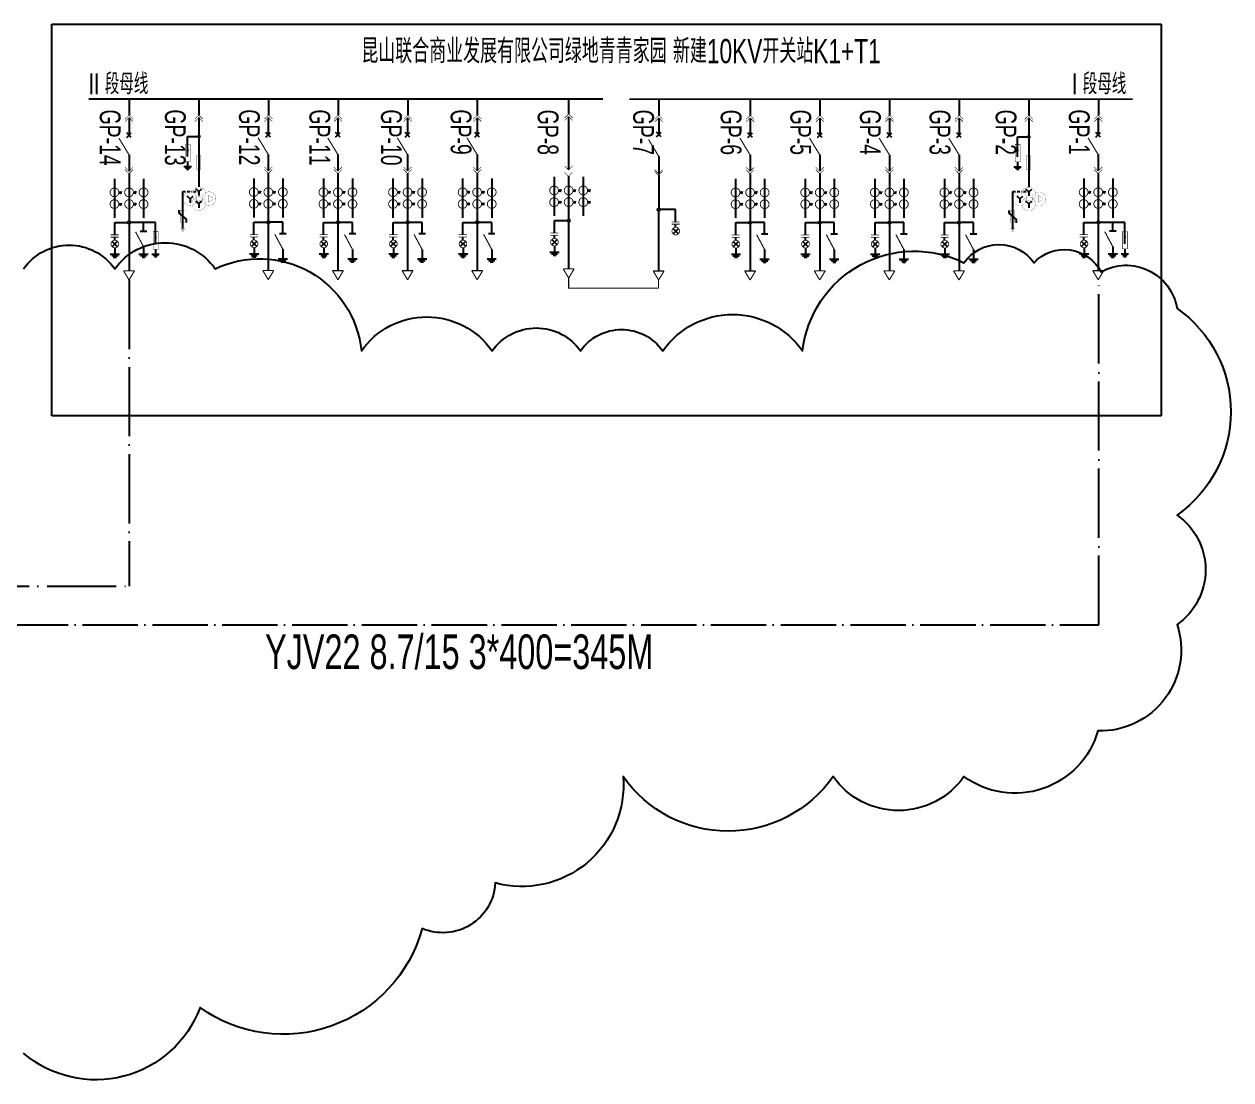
# Model space of a CAD drawing. Header units: inches. Extents: x 474 to 963, y -316 to -78.
# Drawn here: x 753.6 to 962.8, y -269.9 to -86.9 of the extents above; entities that cross this region are included whole.
import ezdxf

# ---------------------------------------------------------------- set-up
doc = ezdxf.new("R2010")
doc.units = ezdxf.units.IN
doc.header["$MEASUREMENT"] = 0
doc.linetypes.add('ACAD_ISO04W100', pattern=[30, 24, -3, 0, -3])
doc.linetypes.add('BORDER', pattern=[1.75, 0.5, -0.25, 0.5, -0.25, 0, -0.25])
doc.layers.add('PUB_TEXT', color=7, linetype='Continuous')
doc.layers.add('绿地青青家园10kV进线', color=7, linetype='Continuous')
doc.styles.add('c.shx', font='c.shx', dxfattribs={"width": 0.7, "bigfont": 'hztxt.shx'})

msp = doc.modelspace()

# ---------------------------------------------------------------- linework, layer by layer
for p, q in [((758.45, -86.87), (950.73, -86.87)), ((758.45, -154.76), (758.45, -86.87)), ((950.73, -86.87), (950.73, -154.76)), ((781.98, -109.83), (781.98, -106.36)), ((781.98, -106.36), (783.74, -106.36)), ((925.83, -109.86), (925.83, -106.4)), ((925.83, -106.4), (927.59, -106.4)), ((781.98, -110.69), (781.98, -111.55)), ((925.83, -110.72), (925.83, -111.59)), ((781.33, -111.55), (782.62, -111.55)), ((781.55, -111.77), (782.41, -111.77)), ((781.76, -111.99), (782.19, -111.99)), ((925.18, -111.59), (926.48, -111.59)), ((925.4, -111.8), (926.26, -111.8)), ((925.62, -112.02), (926.05, -112.02)), ((770.23, -116.26), (770.35, -115.8)), ((770.38, -116.26), (770.5, -115.8)), ((772.75, -116.26), (772.87, -115.8)), ((772.9, -116.26), (773.03, -115.8)), ((783.91, -115.89), (783.4, -115.44)), ((783.91, -115.89), (784.42, -115.44)), ((783.91, -115.89), (783.91, -116.59)), ((794.36, -116.22), (794.49, -115.76)), ((794.52, -116.22), (794.64, -115.76)), ((796.89, -116.22), (797.01, -115.76)), ((797.04, -116.22), (797.16, -115.76)), ((806.43, -116.24), (806.56, -115.78)), ((806.58, -116.24), (806.71, -115.78)), ((808.95, -116.24), (809.08, -115.78)), ((809.11, -116.24), (809.23, -115.78)), ((818.5, -116.24), (818.63, -115.78)), ((818.65, -116.24), (818.78, -115.78)), ((821.02, -116.24), (821.15, -115.78)), ((821.18, -116.24), (821.3, -115.78)), ((830.57, -116.24), (830.7, -115.78)), ((830.72, -116.24), (830.85, -115.78)), ((833.09, -116.24), (833.22, -115.78)), ((833.24, -116.24), (833.37, -115.78)), ((846.43, -115.93), (846.56, -115.47)), ((846.58, -115.93), (846.71, -115.47)), ((848.95, -115.93), (849.08, -115.47)), ((849.1, -115.93), (849.23, -115.47)), ((851.47, -115.93), (851.6, -115.47)), ((851.63, -115.93), (851.75, -115.47)), ((877.88, -116.28), (878, -115.82)), ((878.03, -116.28), (878.15, -115.82)), ((880.4, -116.28), (880.52, -115.82)), ((880.55, -116.28), (880.68, -115.82)), ((889.95, -116.27), (890.07, -115.81)), ((890.1, -116.27), (890.22, -115.81)), ((892.47, -116.27), (892.59, -115.81)), ((892.62, -116.27), (892.74, -115.81)), ((902.01, -116.27), (902.14, -115.81)), ((902.17, -116.27), (902.29, -115.81)), ((904.54, -116.27), (904.66, -115.81)), ((904.69, -116.27), (904.81, -115.81)), ((914.08, -116.27), (914.21, -115.81)), ((914.23, -116.27), (914.36, -115.81)), ((916.6, -116.27), (916.73, -115.81)), ((916.76, -116.27), (916.88, -115.81)), ((927.77, -115.92), (927.25, -115.48)), ((927.77, -115.92), (928.28, -115.48)), ((927.77, -115.92), (927.77, -116.62)), ((938.22, -116.24), (938.34, -115.78)), ((938.37, -116.24), (938.5, -115.78)), ((940.74, -116.24), (940.87, -115.78)), ((940.89, -116.24), (941.02, -115.78)), ((770.23, -118.29), (770.35, -117.83)), ((770.38, -118.29), (770.5, -117.83)), ((772.75, -118.29), (772.87, -117.83)), ((772.9, -118.29), (773.03, -117.83)), ((780.48, -119.12), (780.48, -119.62)), ((783.91, -117.99), (783.4, -117.54)), ((783.91, -117.99), (784.42, -117.54)), ((783.91, -117.99), (783.91, -118.69)), ((794.36, -118.25), (794.49, -117.79)), ((794.52, -118.25), (794.64, -117.79)), ((796.89, -118.25), (797.01, -117.79)), ((797.04, -118.25), (797.16, -117.79)), ((806.43, -118.27), (806.56, -117.81)), ((806.58, -118.27), (806.71, -117.81)), ((808.95, -118.27), (809.08, -117.81)), ((809.11, -118.27), (809.23, -117.81)), ((818.5, -118.27), (818.63, -117.81)), ((818.65, -118.27), (818.78, -117.81)), ((821.02, -118.27), (821.15, -117.81)), ((821.18, -118.27), (821.3, -117.81)), ((830.57, -118.27), (830.7, -117.81)), ((830.72, -118.27), (830.85, -117.81)), ((833.09, -118.27), (833.22, -117.81)), ((833.24, -118.27), (833.37, -117.81)), ((846.43, -117.96), (846.56, -117.5)), ((846.58, -117.96), (846.71, -117.5)), ((848.95, -117.96), (849.08, -117.5)), ((849.1, -117.96), (849.23, -117.5)), ((851.47, -117.96), (851.6, -117.5)), ((851.63, -117.96), (851.75, -117.5)), ((866.56, -119.01), (863.83, -119.01)), ((877.88, -118.32), (878, -117.86)), ((878.03, -118.32), (878.15, -117.86)), ((880.4, -118.32), (880.52, -117.86)), ((880.55, -118.32), (880.68, -117.86)), ((889.95, -118.31), (890.07, -117.85)), ((890.1, -118.31), (890.22, -117.85)), ((892.47, -118.31), (892.59, -117.85)), ((892.62, -118.31), (892.74, -117.85)), ((902.01, -118.31), (902.14, -117.85)), ((902.17, -118.31), (902.29, -117.85)), ((904.54, -118.31), (904.66, -117.85)), ((904.69, -118.31), (904.81, -117.85)), ((914.08, -118.31), (914.21, -117.85)), ((914.23, -118.31), (914.36, -117.85)), ((916.6, -118.31), (916.73, -117.85)), ((916.76, -118.31), (916.88, -117.85)), ((924.34, -119.15), (924.34, -119.65)), ((927.77, -118.02), (927.25, -117.57)), ((927.77, -118.02), (928.28, -117.57)), ((927.77, -118.02), (927.77, -118.72)), ((938.22, -118.27), (938.34, -117.81)), ((938.37, -118.27), (938.5, -117.81)), ((940.74, -118.27), (940.87, -117.81)), ((940.89, -118.27), (941.02, -117.81)), ((776.43, -121.26), (772.04, -121.26)), ((776.43, -125), (776.43, -121.26)), ((780.48, -119.62), (781.78, -120.76)), ((781.78, -121.26), (781.78, -120.76)), ((798.47, -121.22), (796.17, -121.22)), ((810.54, -121.24), (808.24, -121.24)), ((822.61, -121.24), (820.31, -121.24)), ((834.68, -121.24), (832.38, -121.24)), ((881.99, -121.28), (879.69, -121.28)), ((894.06, -121.27), (891.75, -121.27)), ((906.12, -121.27), (903.82, -121.27)), ((918.19, -121.27), (915.89, -121.27)), ((924.34, -119.65), (925.64, -120.79)), ((925.64, -121.29), (925.64, -120.79)), ((944.42, -121.24), (940.03, -121.24)), ((944.42, -124.98), (944.42, -121.24)), ((866.11, -122.29), (867.07, -123.2)), ((867.05, -122.27), (866.12, -123.22)), ((768.88, -124.53), (769.84, -125.45)), ((769.82, -124.52), (768.9, -125.47)), ((793.02, -124.49), (793.98, -125.41)), ((793.96, -124.47), (793.03, -125.42)), ((805.09, -124.51), (806.04, -125.43)), ((806.03, -124.5), (805.1, -125.44)), ((817.16, -124.51), (818.11, -125.43)), ((818.1, -124.5), (817.17, -125.44)), ((829.23, -124.51), (830.18, -125.43)), ((830.17, -124.5), (829.24, -125.44)), ((845.09, -124.2), (846.04, -125.12)), ((846.03, -124.19), (845.1, -125.13)), ((845.57, -125.32), (845.57, -126.39)), ((876.53, -124.56), (877.49, -125.47)), ((877.47, -124.54), (876.55, -125.49)), ((888.6, -124.55), (889.56, -125.46)), ((889.54, -124.53), (888.62, -125.48)), ((900.67, -124.55), (901.63, -125.46)), ((901.61, -124.53), (900.68, -125.48)), ((912.74, -124.55), (913.69, -125.46)), ((913.68, -124.53), (912.75, -125.48)), ((936.88, -124.51), (937.83, -125.43)), ((937.82, -124.5), (936.89, -125.44)), ((768.57, -126.73), (770.18, -126.73)), ((768.84, -126.99), (769.91, -126.99)), ((769.1, -127.26), (769.64, -127.26)), ((769.37, -125.65), (769.37, -126.73)), ((773.53, -126.73), (775.14, -126.73)), ((773.8, -126.99), (774.87, -126.99)), ((774.07, -127.26), (774.61, -127.26)), ((775.78, -126.73), (777.07, -126.73)), ((775.99, -126.94), (776.86, -126.94)), ((776.21, -127.16), (776.64, -127.16)), ((776.43, -125.86), (776.43, -126.73)), ((792.7, -126.68), (794.31, -126.68)), ((792.97, -126.95), (794.04, -126.95)), ((793.24, -127.22), (793.78, -127.22)), ((793.51, -125.61), (793.51, -126.68)), ((797.67, -127.54), (799.28, -127.54)), ((804.77, -126.7), (806.38, -126.7)), ((805.04, -126.97), (806.11, -126.97)), ((805.31, -127.24), (805.85, -127.24)), ((805.58, -125.63), (805.58, -126.7)), ((809.74, -127.56), (811.35, -127.56)), ((816.84, -126.7), (818.45, -126.7)), ((817.11, -126.97), (818.18, -126.97)), ((817.38, -127.24), (817.91, -127.24)), ((817.65, -125.63), (817.65, -126.7)), ((821.81, -127.56), (823.42, -127.56)), ((828.91, -126.7), (830.52, -126.7)), ((829.18, -126.97), (830.25, -126.97)), ((829.45, -127.24), (829.98, -127.24)), ((829.71, -125.63), (829.71, -126.7)), ((833.88, -127.56), (835.48, -127.56)), ((844.77, -126.39), (846.38, -126.39)), ((845.04, -126.66), (846.11, -126.66)), ((845.31, -126.93), (845.84, -126.93)), ((876.22, -126.75), (877.83, -126.75)), ((876.49, -127.02), (877.56, -127.02)), ((876.75, -127.29), (877.29, -127.29)), ((877.02, -125.68), (877.02, -126.75)), ((888.29, -126.74), (889.89, -126.74)), ((888.55, -127.01), (889.63, -127.01)), ((888.82, -127.27), (889.36, -127.27)), ((889.09, -125.67), (889.09, -126.74)), ((900.35, -126.74), (901.96, -126.74)), ((900.62, -127.01), (901.69, -127.01)), ((900.89, -127.27), (901.43, -127.27)), ((901.16, -125.67), (901.16, -126.74)), ((912.42, -126.74), (914.03, -126.74)), ((912.69, -127.01), (913.76, -127.01)), ((912.96, -127.27), (913.5, -127.27)), ((913.23, -125.67), (913.23, -126.74)), ((936.56, -126.7), (938.17, -126.7)), ((936.83, -126.97), (937.9, -126.97)), ((937.1, -127.24), (937.63, -127.24)), ((937.36, -125.63), (937.36, -126.7)), ((941.53, -126.7), (943.13, -126.7)), ((941.79, -126.97), (942.87, -126.97)), ((942.06, -127.24), (942.6, -127.24)), ((943.77, -126.7), (945.07, -126.7)), ((943.99, -126.92), (944.85, -126.92)), ((944.2, -127.13), (944.63, -127.13)), ((944.42, -125.84), (944.42, -126.7)), ((797.94, -127.81), (799.01, -127.81)), ((798.21, -128.08), (798.74, -128.08)), ((810.01, -127.83), (811.08, -127.83)), ((810.28, -128.1), (810.81, -128.1)), ((822.08, -127.83), (823.15, -127.83)), ((822.34, -128.1), (822.88, -128.1)), ((834.14, -127.83), (835.22, -127.83)), ((834.41, -128.1), (834.95, -128.1)), ((881.18, -127.61), (882.79, -127.61)), ((881.45, -127.88), (882.52, -127.88)), ((881.72, -128.15), (882.26, -128.15)), ((893.25, -127.6), (894.86, -127.6)), ((893.52, -127.87), (894.59, -127.87)), ((893.79, -128.13), (894.32, -128.13)), ((905.32, -127.6), (906.93, -127.6)), ((905.59, -127.87), (906.66, -127.87)), ((905.86, -128.13), (906.39, -128.13)), ((917.39, -127.6), (919, -127.6)), ((917.66, -127.87), (918.73, -127.87)), ((917.93, -128.13), (918.46, -128.13)), ((950.73, -154.76), (758.45, -154.76))]:
    msp.add_line(p, q)
at = {"color": 2, "linetype": 'BORDER'}
for p, q in [((781.13, -115.86), (783.91, -115.86)), ((924.99, -115.89), (927.77, -115.89))]:
    msp.add_line(p, q, dxfattribs=at)
at = {"color": 7}
for p, q in [((782.4, -117.13), (781.89, -116.68)), ((782.4, -117.13), (782.91, -116.68)), ((782.4, -117.13), (782.4, -117.83)), ((926.25, -117.16), (925.74, -116.71)), ((926.25, -117.16), (926.77, -116.71)), ((926.25, -117.16), (926.25, -117.86))]:
    msp.add_line(p, q, dxfattribs=at)
at = {"color": 5, "linetype": 'ACAD_ISO04W100', "ltscale": 0.5}
for p, q in [((771.82, -131.21), (771.82, -184.32)), ((939.9, -191), (939.9, -131.05))]:
    msp.add_line(p, q, dxfattribs=at)
for points, const_width in [([(764.81, -99.85), (853.95, -99.85)], 0.302), ([(858.56, -99.86), (945.77, -99.86)], 0.302), ([(847.32, -103.15), (848.02, -102.46), (848.73, -103.15)], 0.0946), ([(771.14, -103.36), (771.84, -102.67), (772.54, -103.36)], 0.0946), ([(771.14, -103.79), (771.84, -103.11), (772.54, -103.79)], 0.0946), ([(783.21, -103.34), (783.91, -102.65), (784.61, -103.34)], 0.0946), ([(783.21, -103.77), (783.91, -103.08), (784.61, -103.77)], 0.0946), ([(795.28, -103.31), (795.98, -102.63), (796.68, -103.31)], 0.0946), ([(795.28, -103.75), (795.98, -103.06), (796.68, -103.75)], 0.0946), ([(807.35, -103.34), (808.05, -102.65), (808.75, -103.34)], 0.0946), ([(807.35, -103.77), (808.05, -103.08), (808.75, -103.77)], 0.0946), ([(819.41, -103.34), (820.12, -102.65), (820.82, -103.34)], 0.0946), ([(819.41, -103.77), (820.12, -103.08), (820.82, -103.77)], 0.0946), ([(831.48, -103.34), (832.18, -102.65), (832.89, -103.34)], 0.0946), ([(831.48, -103.77), (832.18, -103.08), (832.89, -103.77)], 0.0946), ([(847.32, -103.58), (848.02, -102.9), (848.73, -103.58)], 0.0946), ([(862.93, -103.82), (863.63, -103.14), (864.33, -103.82)], 0.0946), ([(862.95, -103.37), (863.65, -102.68), (864.35, -103.37)], 0.0946), ([(878.79, -103.38), (879.49, -102.7), (880.19, -103.38)], 0.0946), ([(878.79, -103.82), (879.49, -103.13), (880.19, -103.82)], 0.0946), ([(890.86, -103.37), (891.56, -102.68), (892.26, -103.37)], 0.0946), ([(890.86, -103.8), (891.56, -103.12), (892.26, -103.8)], 0.0946), ([(902.93, -103.37), (903.63, -102.68), (904.33, -103.37)], 0.0946), ([(902.93, -103.8), (903.63, -103.12), (904.33, -103.8)], 0.0946), ([(914.99, -103.37), (915.7, -102.68), (916.4, -103.37)], 0.0946), ([(914.99, -103.8), (915.7, -103.12), (916.4, -103.8)], 0.0946), ([(927.06, -103.37), (927.77, -102.68), (928.47, -103.37)], 0.0946), ([(927.06, -103.8), (927.77, -103.12), (928.47, -103.8)], 0.0946), ([(939.13, -103.34), (939.83, -102.65), (940.54, -103.34)], 0.0946), ([(939.13, -103.77), (939.83, -103.08), (940.54, -103.77)], 0.0946), ([(770.06, -106.61), (771.82, -109.51)], 0.189), ([(794.19, -106.57), (795.96, -109.47)], 0.189), ([(806.26, -106.59), (808.03, -109.49)], 0.189), ([(818.33, -106.59), (820.1, -109.49)], 0.189), ([(830.4, -106.59), (832.16, -109.49)], 0.189), ([(877.71, -106.64), (879.47, -109.54)], 0.189), ([(889.77, -106.62), (891.54, -109.52)], 0.189), ([(901.84, -106.62), (903.61, -109.52)], 0.189), ([(913.91, -106.62), (915.68, -109.52)], 0.189), ([(938.05, -106.59), (939.81, -109.49)], 0.189), ([(861.87, -106.87), (863.63, -109.77)], 0.189), ([(771.12, -111.66), (771.82, -112.35), (772.52, -111.66)], 0.0946), ([(771.12, -112.09), (771.82, -112.78), (772.52, -112.09)], 0.0946), ([(795.26, -111.61), (795.96, -112.3), (796.66, -111.61)], 0.0946), ([(795.26, -112.05), (795.96, -112.73), (796.66, -112.05)], 0.0946), ([(807.32, -111.64), (808.03, -112.32), (808.73, -111.64)], 0.0946), ([(807.32, -112.07), (808.03, -112.76), (808.73, -112.07)], 0.0946), ([(819.39, -111.64), (820.1, -112.32), (820.8, -111.64)], 0.0946), ([(819.39, -112.07), (820.1, -112.76), (820.8, -112.07)], 0.0946), ([(831.46, -111.64), (832.16, -112.32), (832.87, -111.64)], 0.0946), ([(831.46, -112.07), (832.16, -112.76), (832.87, -112.07)], 0.0946), ([(847.3, -111.45), (848, -112.13), (848.71, -111.45)], 0.0946), ([(847.3, -112.56), (848, -113.25), (848.7, -112.56)], 0.0946), ([(862.9, -112.37), (863.61, -113.06), (864.31, -112.37)], 0.0946), ([(862.93, -112.1), (863.63, -112.79), (864.33, -112.1)], 0.0946), ([(878.77, -111.68), (879.47, -112.37), (880.17, -111.68)], 0.0946), ([(878.77, -112.12), (879.47, -112.8), (880.17, -112.12)], 0.0946), ([(890.84, -111.67), (891.54, -112.36), (892.24, -111.67)], 0.0946), ([(890.84, -112.1), (891.54, -112.79), (892.24, -112.1)], 0.0946), ([(902.91, -111.67), (903.61, -112.36), (904.31, -111.67)], 0.0946), ([(902.91, -112.1), (903.61, -112.79), (904.31, -112.1)], 0.0946), ([(914.97, -111.67), (915.68, -112.36), (916.38, -111.67)], 0.0946), ([(914.97, -112.1), (915.68, -112.79), (916.38, -112.1)], 0.0946), ([(939.11, -111.64), (939.81, -112.32), (940.52, -111.64)], 0.0946), ([(939.11, -112.07), (939.81, -112.76), (940.52, -112.07)], 0.0946), ([(770.06, -116.03), (770.58, -116.03)], 0.0605), ([(772.58, -116.03), (773.11, -116.03)], 0.0605), ([(786.4, -117.01), (785.54, -116.52), (785.54, -117.74), (786.4, -117.24)], 0.0292), ([(794.19, -115.99), (794.72, -115.99)], 0.0605), ([(796.72, -115.99), (797.24, -115.99)], 0.0605), ([(806.26, -116.01), (806.79, -116.01)], 0.0605), ([(808.78, -116.01), (809.31, -116.01)], 0.0605), ([(818.33, -116.01), (818.86, -116.01)], 0.0605), ([(820.85, -116.01), (821.38, -116.01)], 0.0605), ([(830.4, -116.01), (830.93, -116.01)], 0.0605), ([(832.92, -116.01), (833.45, -116.01)], 0.0605), ([(846.26, -115.7), (846.79, -115.7)], 0.0605), ([(848.78, -115.7), (849.31, -115.7)], 0.0605), ([(851.3, -115.7), (851.83, -115.7)], 0.0605), ([(877.71, -116.05), (878.23, -116.05)], 0.0605), ([(880.23, -116.05), (880.76, -116.05)], 0.0605), ([(889.77, -116.04), (890.3, -116.04)], 0.0605), ([(892.3, -116.04), (892.82, -116.04)], 0.0605), ([(901.84, -116.04), (902.37, -116.04)], 0.0605), ([(904.37, -116.04), (904.89, -116.04)], 0.0605), ([(913.91, -116.04), (914.44, -116.04)], 0.0605), ([(916.43, -116.04), (916.96, -116.04)], 0.0605), ([(930.25, -117.04), (929.4, -116.55), (929.4, -117.77), (930.25, -117.28)], 0.0292), ([(938.05, -116.01), (938.58, -116.01)], 0.0605), ([(940.57, -116.01), (941.1, -116.01)], 0.0605), ([(770.06, -118.06), (770.58, -118.06)], 0.0605), ([(772.58, -118.06), (773.11, -118.06)], 0.0605), ([(794.19, -118.02), (794.72, -118.02)], 0.0605), ([(796.72, -118.02), (797.24, -118.02)], 0.0605), ([(806.26, -118.04), (806.79, -118.04)], 0.0605), ([(808.78, -118.04), (809.31, -118.04)], 0.0605), ([(818.33, -118.04), (818.86, -118.04)], 0.0605), ([(820.85, -118.04), (821.38, -118.04)], 0.0605), ([(830.4, -118.04), (830.93, -118.04)], 0.0605), ([(832.92, -118.04), (833.45, -118.04)], 0.0605), ([(846.26, -117.73), (846.79, -117.73)], 0.0605), ([(848.78, -117.73), (849.31, -117.73)], 0.0605), ([(851.3, -117.73), (851.83, -117.73)], 0.0605), ([(877.71, -118.09), (878.23, -118.09)], 0.0605), ([(880.23, -118.09), (880.76, -118.09)], 0.0605), ([(889.77, -118.08), (890.3, -118.08)], 0.0605), ([(892.3, -118.08), (892.82, -118.08)], 0.0605), ([(901.84, -118.08), (902.37, -118.08)], 0.0605), ([(904.37, -118.08), (904.89, -118.08)], 0.0605), ([(913.91, -118.08), (914.44, -118.08)], 0.0605), ([(916.43, -118.08), (916.96, -118.08)], 0.0605), ([(938.05, -118.04), (938.58, -118.04)], 0.0605), ([(940.57, -118.04), (941.1, -118.04)], 0.0605), ([(867.27, -121.15), (865.86, -121.15)], 0.132), ([(770.04, -123.4), (768.63, -123.4)], 0.132), ([(774.34, -125.45), (772.95, -122.87)], 0.189), ([(794.18, -123.35), (792.77, -123.35)], 0.132), ([(798.47, -125.88), (797.09, -123.3)], 0.189), ([(806.25, -123.38), (804.84, -123.38)], 0.132), ([(810.54, -125.91), (809.16, -123.32)], 0.189), ([(818.32, -123.38), (816.9, -123.38)], 0.132), ([(822.61, -125.91), (821.22, -123.32)], 0.189), ([(830.39, -123.38), (828.97, -123.38)], 0.132), ([(834.68, -125.91), (833.29, -123.32)], 0.189), ([(846.25, -123.06), (844.83, -123.06)], 0.132), ([(846.25, -123.46), (844.83, -123.46)], 0.132), ([(867.27, -121.55), (865.86, -121.55)], 0.132), ([(877.69, -123.42), (876.28, -123.42)], 0.132), ([(881.99, -125.95), (880.6, -123.37)], 0.189), ([(889.76, -123.41), (888.35, -123.41)], 0.132), ([(894.06, -125.94), (892.67, -123.35)], 0.189), ([(901.83, -123.41), (900.42, -123.41)], 0.132), ([(906.12, -125.94), (904.74, -123.35)], 0.189), ([(913.9, -123.41), (912.49, -123.41)], 0.132), ([(918.19, -125.94), (916.81, -123.35)], 0.189), ([(938.04, -123.38), (936.62, -123.38)], 0.132), ([(942.33, -125.43), (940.94, -122.84)], 0.189), ([(770.04, -123.8), (768.63, -123.8)], 0.132), ([(794.18, -123.75), (792.77, -123.75)], 0.132), ([(806.25, -123.77), (804.84, -123.77)], 0.132), ([(818.32, -123.77), (816.9, -123.77)], 0.132), ([(830.39, -123.77), (828.97, -123.77)], 0.132), ([(877.69, -123.82), (876.28, -123.82)], 0.132), ([(889.76, -123.81), (888.35, -123.81)], 0.132), ([(901.83, -123.81), (900.42, -123.81)], 0.132), ([(913.9, -123.81), (912.49, -123.81)], 0.132), ([(938.04, -123.77), (936.62, -123.77)], 0.132), ([(795.96, -131.17), (795.01, -129.59)], 0.189), ([(795.01, -129.59), (796.9, -129.59)], 0.189), ([(796.9, -129.59), (795.96, -131.17)], 0.189), ([(808.03, -131.19), (807.08, -129.61)], 0.189), ([(807.08, -129.61), (808.97, -129.61)], 0.189), ([(808.97, -129.61), (808.03, -131.19)], 0.189), ([(820.1, -131.19), (819.15, -129.61)], 0.189), ([(819.15, -129.61), (821.04, -129.61)], 0.189), ([(821.04, -129.61), (820.1, -131.19)], 0.189), ([(832.16, -131.19), (831.22, -129.61)], 0.189), ([(831.22, -129.61), (833.11, -129.61)], 0.189), ([(833.11, -129.61), (832.16, -131.19)], 0.189), ([(848.02, -130.88), (847.08, -129.3)], 0.189), ([(847.08, -129.3), (848.97, -129.3)], 0.189), ([(848.97, -129.3), (848.02, -130.88)], 0.189), ([(863.61, -131.23), (862.67, -129.66)], 0.189), ([(862.67, -129.66), (864.56, -129.66)], 0.189), ([(864.56, -129.66), (863.61, -131.23)], 0.189), ([(879.47, -131.23), (878.53, -129.66)], 0.189), ([(878.53, -129.66), (880.42, -129.66)], 0.189), ([(880.42, -129.66), (879.47, -131.23)], 0.189), ([(891.54, -131.22), (890.59, -129.65)], 0.189), ([(890.59, -129.65), (892.49, -129.65)], 0.189), ([(892.49, -129.65), (891.54, -131.22)], 0.189), ([(903.61, -131.22), (902.66, -129.65)], 0.189), ([(902.66, -129.65), (904.55, -129.65)], 0.189), ([(904.55, -129.65), (903.61, -131.22)], 0.189), ([(915.68, -131.22), (914.73, -129.65)], 0.189), ([(914.73, -129.65), (916.62, -129.65)], 0.189), ([(916.62, -129.65), (915.68, -131.22)], 0.189), ([(863.61, -132.62), (848.02, -132.62), (848.02, -130.88)], 0.189), ([(863.61, -131.23), (863.61, -132.62)], 0.189)]:
    msp.add_lwpolyline(points, dxfattribs=dict(const_width=const_width))
for points in [[(771.84, -99.85), (771.84, -102.67)], [(783.91, -99.83), (783.91, -102.65)], [(795.98, -99.81), (795.98, -102.63)], [(808.05, -99.83), (808.05, -102.65)], [(820.12, -99.83), (820.12, -102.65)], [(832.18, -99.83), (832.18, -102.65)], [(848.02, -99.85), (848.02, -102.46)], [(863.65, -99.86), (863.65, -102.68)], [(879.49, -99.88), (879.49, -102.7)], [(891.56, -99.86), (891.56, -102.68)], [(903.63, -99.86), (903.63, -102.68)], [(915.7, -99.86), (915.7, -102.68)], [(927.77, -99.86), (927.77, -102.68)], [(939.83, -99.83), (939.83, -102.65)], [(771.82, -103.13), (771.82, -106.11)], [(783.91, -103.08), (783.91, -106.14)], [(795.96, -103.08), (795.96, -106.06)], [(808.03, -103.1), (808.03, -106.09)], [(820.1, -103.1), (820.1, -106.09)], [(832.16, -103.1), (832.16, -106.09)], [(848, -102.92), (848, -112.13)], [(863.63, -103.14), (863.63, -106.02)], [(863.63, -103.14), (863.63, -106.13)], [(879.47, -103.15), (879.47, -106.13)], [(891.54, -103.14), (891.54, -106.12)], [(903.61, -103.14), (903.61, -106.12)], [(915.68, -103.14), (915.68, -106.12)], [(927.77, -103.12), (927.77, -106.17)], [(939.81, -103.1), (939.81, -106.09)], [(771.42, -106.51), (772.22, -105.71)], [(772.22, -106.51), (771.42, -105.71)], [(783.91, -106.54), (783.91, -115.08)], [(795.56, -106.46), (796.36, -105.66)], [(796.36, -106.46), (795.56, -105.66)], [(807.63, -106.49), (808.43, -105.68)], [(808.43, -106.49), (807.63, -105.68)], [(819.69, -106.49), (820.5, -105.68)], [(820.5, -106.49), (819.69, -105.68)], [(831.76, -106.49), (832.57, -105.68)], [(832.57, -106.49), (831.76, -105.68)], [(863.23, -106.42), (864.03, -105.61)], [(864.03, -106.42), (863.23, -105.61)], [(879.07, -106.53), (879.87, -105.73)], [(879.87, -106.53), (879.07, -105.73)], [(891.14, -106.52), (891.94, -105.72)], [(891.94, -106.52), (891.14, -105.72)], [(903.21, -106.52), (904.01, -105.72)], [(904.01, -106.52), (903.21, -105.72)], [(915.28, -106.52), (916.08, -105.72)], [(916.08, -106.52), (915.28, -105.72)], [(927.77, -106.57), (927.77, -115.11)], [(939.41, -106.49), (940.22, -105.68)], [(940.22, -106.49), (939.41, -105.68)], [(771.82, -109.51), (771.82, -112.35)], [(783.91, -108.83), (783.91, -109.77)], [(795.96, -109.47), (795.96, -112.3)], [(808.03, -109.49), (808.03, -112.32)], [(820.1, -109.49), (820.1, -112.32)], [(832.16, -109.49), (832.16, -112.32)], [(863.63, -109.77), (863.63, -112.85)], [(863.63, -109.77), (863.63, -112.79)], [(879.47, -109.54), (879.47, -112.37)], [(891.54, -109.52), (891.54, -112.36)], [(903.61, -109.52), (903.61, -112.36)], [(915.68, -109.52), (915.68, -112.36)], [(927.77, -108.86), (927.77, -109.81)], [(939.81, -109.49), (939.81, -112.32)], [(771.82, -112.78), (771.82, -121.04)], [(795.96, -112.73), (795.96, -121)], [(808.03, -112.76), (808.03, -121.02)], [(820.1, -112.76), (820.1, -121.02)], [(832.16, -112.76), (832.16, -121.02)], [(879.47, -112.8), (879.47, -121.07)], [(891.54, -112.79), (891.54, -121.06)], [(903.61, -112.79), (903.61, -121.06)], [(915.68, -112.79), (915.68, -121.06)], [(939.81, -112.76), (939.81, -121.02)], [(769.3, -113.66), (769.3, -118.08)], [(771.82, -113.56), (771.82, -114.3)], [(774.34, -113.66), (774.34, -118.08)], [(793.44, -113.62), (793.44, -118.03)], [(795.96, -113.51), (795.96, -114.26)], [(798.48, -113.62), (798.48, -118.03)], [(805.51, -113.64), (805.51, -118.05)], [(808.03, -113.54), (808.03, -114.28)], [(810.55, -113.64), (810.55, -118.05)], [(817.57, -113.64), (817.57, -118.05)], [(820.1, -113.54), (820.1, -114.28)], [(822.62, -113.64), (822.62, -118.05)], [(829.64, -113.64), (829.64, -118.05)], [(832.16, -113.54), (832.16, -114.28)], [(834.69, -113.64), (834.69, -118.05)], [(845.5, -113.33), (845.5, -117.74)], [(848.02, -113.22), (848.02, -120.71)], [(850.55, -113.33), (850.55, -117.74)], [(863.63, -113.06), (863.63, -118.79)], [(876.95, -113.69), (876.95, -118.1)], [(879.47, -113.58), (879.47, -114.32)], [(881.99, -113.69), (881.99, -118.1)], [(889.02, -113.67), (889.02, -118.09)], [(891.54, -113.57), (891.54, -114.31)], [(894.06, -113.67), (894.06, -118.09)], [(901.09, -113.67), (901.09, -118.09)], [(903.61, -113.57), (903.61, -114.31)], [(906.13, -113.67), (906.13, -118.09)], [(913.15, -113.67), (913.15, -118.09)], [(915.68, -113.57), (915.68, -114.31)], [(918.2, -113.67), (918.2, -118.09)], [(937.29, -113.64), (937.29, -118.05)], [(939.81, -113.54), (939.81, -114.28)], [(942.34, -113.64), (942.34, -118.05)], [(769.3, -116.03), (769.3, -120.44)], [(774.34, -116.03), (774.34, -120.44)], [(793.44, -115.99), (793.44, -120.4)], [(798.48, -115.99), (798.48, -120.4)], [(805.51, -116.01), (805.51, -120.42)], [(810.55, -116.01), (810.55, -120.42)], [(817.57, -116.01), (817.57, -120.42)], [(822.62, -116.01), (822.62, -120.42)], [(829.64, -116.01), (829.64, -120.42)], [(834.69, -116.01), (834.69, -120.42)], [(845.5, -115.7), (845.5, -120.11)], [(850.55, -115.7), (850.55, -120.11)], [(876.95, -116.05), (876.95, -120.47)], [(881.99, -116.05), (881.99, -120.47)], [(889.02, -116.04), (889.02, -120.46)], [(894.06, -116.04), (894.06, -120.46)], [(901.09, -116.04), (901.09, -120.46)], [(906.13, -116.04), (906.13, -120.46)], [(913.15, -116.04), (913.15, -120.46)], [(918.2, -116.04), (918.2, -120.46)], [(937.29, -116.01), (937.29, -120.42)], [(942.34, -116.01), (942.34, -120.42)], [(863.62, -119.22), (863.62, -129.66)], [(866.56, -121.15), (866.56, -119.01)], [(769.34, -121.26), (771.61, -121.26)], [(769.34, -123.4), (769.34, -121.26)], [(774.34, -122.74), (774.34, -121.26)], [(793.47, -121.21), (795.74, -121.21)], [(793.47, -123.35), (793.47, -121.21)], [(798.47, -123.17), (798.47, -121.22)], [(805.54, -121.24), (807.81, -121.24)], [(805.54, -123.38), (805.54, -121.24)], [(810.54, -123.19), (810.54, -121.24)], [(817.61, -121.24), (819.88, -121.24)], [(817.61, -123.38), (817.61, -121.24)], [(822.61, -123.19), (822.61, -121.24)], [(829.68, -121.24), (831.95, -121.24)], [(829.68, -123.38), (829.68, -121.24)], [(834.68, -123.19), (834.68, -121.24)], [(845.54, -120.92), (847.81, -120.92)], [(845.54, -123.06), (845.54, -120.92)], [(848.02, -121.14), (848.02, -129.3)], [(876.99, -121.28), (879.26, -121.28)], [(876.99, -123.42), (876.99, -121.28)], [(881.99, -123.24), (881.99, -121.28)], [(889.05, -121.27), (891.32, -121.27)], [(889.05, -123.41), (889.05, -121.27)], [(894.06, -123.23), (894.06, -121.27)], [(901.12, -121.27), (903.39, -121.27)], [(901.12, -123.41), (901.12, -121.27)], [(906.12, -123.23), (906.12, -121.27)], [(913.19, -121.27), (915.46, -121.27)], [(913.19, -123.41), (913.19, -121.27)], [(918.19, -123.23), (918.19, -121.27)], [(937.33, -121.24), (939.6, -121.24)], [(937.33, -123.38), (937.33, -121.24)], [(942.33, -122.72), (942.33, -121.24)], [(771.82, -121.47), (771.82, -129.64)], [(773.77, -122.74), (774.91, -122.74)], [(795.96, -121.43), (795.96, -129.59)], [(797.91, -123.17), (799.04, -123.17)], [(808.03, -121.45), (808.03, -129.61)], [(809.98, -123.19), (811.11, -123.19)], [(820.1, -121.45), (820.1, -129.61)], [(822.04, -123.19), (823.18, -123.19)], [(832.16, -121.45), (832.16, -129.61)], [(834.11, -123.19), (835.25, -123.19)], [(866.56, -122.05), (866.56, -121.52)], [(879.47, -121.5), (879.47, -129.66)], [(881.42, -123.24), (882.55, -123.24)], [(891.54, -121.49), (891.54, -129.65)], [(893.49, -123.23), (894.62, -123.23)], [(903.61, -121.49), (903.61, -129.65)], [(905.56, -123.23), (906.69, -123.23)], [(915.68, -121.49), (915.68, -129.65)], [(917.63, -123.23), (918.76, -123.23)], [(939.81, -121.45), (939.81, -129.61)], [(941.76, -122.72), (942.9, -122.72)], [(769.34, -124.3), (769.34, -123.77)], [(774.34, -125.45), (774.34, -126.73)], [(793.47, -124.25), (793.47, -123.72)], [(805.54, -124.27), (805.54, -123.74)], [(817.61, -124.27), (817.61, -123.74)], [(829.68, -124.27), (829.68, -123.74)], [(845.54, -123.96), (845.54, -123.43)], [(876.99, -124.32), (876.99, -123.79)], [(889.05, -124.31), (889.05, -123.78)], [(901.12, -124.31), (901.12, -123.78)], [(913.19, -124.31), (913.19, -123.78)], [(937.33, -124.27), (937.33, -123.74)], [(942.33, -125.43), (942.33, -126.7)], [(798.47, -125.88), (798.47, -127.54)], [(810.54, -125.91), (810.54, -127.56)], [(822.61, -125.91), (822.61, -127.56)], [(834.68, -125.91), (834.68, -127.56)], [(881.99, -125.95), (881.99, -127.61)], [(894.06, -125.94), (894.06, -127.6)], [(906.12, -125.94), (906.12, -127.6)], [(918.19, -125.94), (918.19, -127.6)]]:
    msp.add_lwpolyline(points)
for points, const_width in [([(782.41, -107.67), (781.55, -107.67), (781.55, -110.69), (782.41, -110.69)], 0.0731), ([(926.26, -107.7), (925.4, -107.7), (925.4, -110.72), (926.26, -110.72)], 0.0731), ([(783.55, -109.65), (784.28, -109.65), (784.28, -112.03), (783.55, -112.03)], 0.0526), ([(927.4, -109.68), (928.13, -109.68), (928.13, -112.06), (927.4, -112.06)], 0.0526), ([(781.47, -121.26), (780.8, -121.26), (780.8, -119.12), (781.47, -119.12)], 0.0443), ([(925.32, -121.29), (924.66, -121.29), (924.66, -119.16), (925.32, -119.16)], 0.0443), ([(776.86, -122.84), (775.99, -122.84), (775.99, -125.86), (776.86, -125.86)], 0.0731), ([(944.85, -122.82), (943.99, -122.82), (943.99, -125.84), (944.85, -125.84)], 0.0731)]:
    msp.add_lwpolyline(points, close=True, dxfattribs=dict(const_width=const_width))
for points in [[(781.98, -108.53, 0.432, 0, 0), (781.98, -109.83, 0, 0, 0)], [(925.83, -108.57, 0.432, 0, 0), (925.83, -109.86, 0, 0, 0)], [(776.43, -123.71, 0.432, 0, 0), (776.43, -125, 0, 0, 0)], [(944.42, -123.68, 0.432, 0, 0), (944.42, -124.98, 0, 0, 0)]]:
    msp.add_lwpolyline(points, format="xyseb")
for points, const_width in [([(845.5, -114.94, -1), (845.5, -116.45, -1), (845.5, -114.94)], 0.151), ([(848.02, -114.94, -1), (848.02, -116.45, -1), (848.02, -114.94)], 0.151), ([(850.55, -114.94, -1), (850.55, -116.45, -1), (850.55, -114.94)], 0.151), ([(769.3, -115.27, -1), (769.3, -116.79, -1), (769.3, -115.27)], 0.151), ([(771.82, -115.27, -1), (771.82, -116.79, -1), (771.82, -115.27)], 0.151), ([(774.34, -115.27, -1), (774.34, -116.79, -1), (774.34, -115.27)], 0.151), ([(783.91, -115.08, -1), (783.91, -117.46, -1), (783.91, -115.08)], 0.0292), ([(783.91, -116.8, -1), (783.91, -119.17, -1), (783.91, -116.8)], 0.0292), ([(785.69, -115.94, -1), (785.69, -118.31, -1), (785.69, -115.94)], 0.0292), ([(793.44, -115.23, -1), (793.44, -116.74, -1), (793.44, -115.23)], 0.151), ([(795.96, -115.23, -1), (795.96, -116.74, -1), (795.96, -115.23)], 0.151), ([(798.48, -115.23, -1), (798.48, -116.74, -1), (798.48, -115.23)], 0.151), ([(805.51, -115.25, -1), (805.51, -116.76, -1), (805.51, -115.25)], 0.151), ([(808.03, -115.25, -1), (808.03, -116.76, -1), (808.03, -115.25)], 0.151), ([(810.55, -115.25, -1), (810.55, -116.76, -1), (810.55, -115.25)], 0.151), ([(817.57, -115.25, -1), (817.57, -116.76, -1), (817.57, -115.25)], 0.151), ([(820.1, -115.25, -1), (820.1, -116.76, -1), (820.1, -115.25)], 0.151), ([(822.62, -115.25, -1), (822.62, -116.76, -1), (822.62, -115.25)], 0.151), ([(829.64, -115.25, -1), (829.64, -116.76, -1), (829.64, -115.25)], 0.151), ([(832.16, -115.25, -1), (832.16, -116.76, -1), (832.16, -115.25)], 0.151), ([(834.69, -115.25, -1), (834.69, -116.76, -1), (834.69, -115.25)], 0.151), ([(845.5, -116.97, -1), (845.5, -118.49, -1), (845.5, -116.97)], 0.151), ([(848.02, -116.97, -1), (848.02, -118.49, -1), (848.02, -116.97)], 0.151), ([(850.55, -116.97, -1), (850.55, -118.49, -1), (850.55, -116.97)], 0.151), ([(876.95, -115.3, -1), (876.95, -116.81, -1), (876.95, -115.3)], 0.151), ([(879.47, -115.3, -1), (879.47, -116.81, -1), (879.47, -115.3)], 0.151), ([(881.99, -115.3, -1), (881.99, -116.81, -1), (881.99, -115.3)], 0.151), ([(889.02, -115.29, -1), (889.02, -116.8, -1), (889.02, -115.29)], 0.151), ([(891.54, -115.29, -1), (891.54, -116.8, -1), (891.54, -115.29)], 0.151), ([(894.06, -115.29, -1), (894.06, -116.8, -1), (894.06, -115.29)], 0.151), ([(901.09, -115.29, -1), (901.09, -116.8, -1), (901.09, -115.29)], 0.151), ([(903.61, -115.29, -1), (903.61, -116.8, -1), (903.61, -115.29)], 0.151), ([(906.13, -115.29, -1), (906.13, -116.8, -1), (906.13, -115.29)], 0.151), ([(913.15, -115.29, -1), (913.15, -116.8, -1), (913.15, -115.29)], 0.151), ([(915.68, -115.29, -1), (915.68, -116.8, -1), (915.68, -115.29)], 0.151), ([(918.2, -115.29, -1), (918.2, -116.8, -1), (918.2, -115.29)], 0.151), ([(927.77, -115.11, -1), (927.77, -117.49, -1), (927.77, -115.11)], 0.0292), ([(927.77, -116.83, -1), (927.77, -119.21, -1), (927.77, -116.83)], 0.0292), ([(929.54, -115.97, -1), (929.54, -118.35, -1), (929.54, -115.97)], 0.0292), ([(937.29, -115.25, -1), (937.29, -116.76, -1), (937.29, -115.25)], 0.151), ([(939.81, -115.25, -1), (939.81, -116.76, -1), (939.81, -115.25)], 0.151), ([(942.34, -115.25, -1), (942.34, -116.76, -1), (942.34, -115.25)], 0.151), ([(769.3, -117.31, -1), (769.3, -118.82, -1), (769.3, -117.31)], 0.151), ([(771.82, -117.31, -1), (771.82, -118.82, -1), (771.82, -117.31)], 0.151), ([(774.34, -117.31, -1), (774.34, -118.82, -1), (774.34, -117.31)], 0.151), ([(793.44, -117.26, -1), (793.44, -118.78, -1), (793.44, -117.26)], 0.151), ([(795.96, -117.26, -1), (795.96, -118.78, -1), (795.96, -117.26)], 0.151), ([(798.48, -117.26, -1), (798.48, -118.78, -1), (798.48, -117.26)], 0.151), ([(805.51, -117.29, -1), (805.51, -118.8, -1), (805.51, -117.29)], 0.151), ([(808.03, -117.29, -1), (808.03, -118.8, -1), (808.03, -117.29)], 0.151), ([(810.55, -117.29, -1), (810.55, -118.8, -1), (810.55, -117.29)], 0.151), ([(817.57, -117.29, -1), (817.57, -118.8, -1), (817.57, -117.29)], 0.151), ([(820.1, -117.29, -1), (820.1, -118.8, -1), (820.1, -117.29)], 0.151), ([(822.62, -117.29, -1), (822.62, -118.8, -1), (822.62, -117.29)], 0.151), ([(829.64, -117.29, -1), (829.64, -118.8, -1), (829.64, -117.29)], 0.151), ([(832.16, -117.29, -1), (832.16, -118.8, -1), (832.16, -117.29)], 0.151), ([(834.69, -117.29, -1), (834.69, -118.8, -1), (834.69, -117.29)], 0.151), ([(876.95, -117.33, -1), (876.95, -118.84, -1), (876.95, -117.33)], 0.151), ([(879.47, -117.33, -1), (879.47, -118.84, -1), (879.47, -117.33)], 0.151), ([(881.99, -117.33, -1), (881.99, -118.84, -1), (881.99, -117.33)], 0.151), ([(889.02, -117.32, -1), (889.02, -118.83, -1), (889.02, -117.32)], 0.151), ([(891.54, -117.32, -1), (891.54, -118.83, -1), (891.54, -117.32)], 0.151), ([(894.06, -117.32, -1), (894.06, -118.83, -1), (894.06, -117.32)], 0.151), ([(901.09, -117.32, -1), (901.09, -118.83, -1), (901.09, -117.32)], 0.151), ([(903.61, -117.32, -1), (903.61, -118.83, -1), (903.61, -117.32)], 0.151), ([(906.13, -117.32, -1), (906.13, -118.83, -1), (906.13, -117.32)], 0.151), ([(913.15, -117.32, -1), (913.15, -118.83, -1), (913.15, -117.32)], 0.151), ([(915.68, -117.32, -1), (915.68, -118.83, -1), (915.68, -117.32)], 0.151), ([(918.2, -117.32, -1), (918.2, -118.83, -1), (918.2, -117.32)], 0.151), ([(937.29, -117.29, -1), (937.29, -118.8, -1), (937.29, -117.29)], 0.151), ([(939.81, -117.29, -1), (939.81, -118.8, -1), (939.81, -117.29)], 0.151), ([(942.34, -117.29, -1), (942.34, -118.8, -1), (942.34, -117.29)], 0.151), ([(866.59, -122.08, -1), (866.59, -123.41, -1), (866.59, -122.08)], 0.132), ([(769.36, -124.33, -1), (769.36, -125.65, -1), (769.36, -124.33)], 0.132), ([(793.5, -124.29, -1), (793.5, -125.61, -1), (793.5, -124.29)], 0.132), ([(805.57, -124.31, -1), (805.57, -125.63, -1), (805.57, -124.31)], 0.132), ([(817.64, -124.31, -1), (817.64, -125.63, -1), (817.64, -124.31)], 0.132), ([(829.7, -124.31, -1), (829.7, -125.63, -1), (829.7, -124.31)], 0.132), ([(845.56, -124, -1), (845.56, -125.32, -1), (845.56, -124)], 0.132), ([(877.01, -124.35, -1), (877.01, -125.68, -1), (877.01, -124.35)], 0.132), ([(889.08, -124.34, -1), (889.08, -125.67, -1), (889.08, -124.34)], 0.132), ([(901.15, -124.34, -1), (901.15, -125.67, -1), (901.15, -124.34)], 0.132), ([(913.22, -124.34, -1), (913.22, -125.67, -1), (913.22, -124.34)], 0.132), ([(937.35, -124.31, -1), (937.35, -125.63, -1), (937.35, -124.31)], 0.132)]:
    msp.add_lwpolyline(points, format="xyb", dxfattribs=dict(const_width=const_width))
at = {"color": 7, "const_width": 0.0292}
for points in [[(782.4, -115.94, -1), (782.4, -118.31, -1), (782.4, -115.94)], [(926.25, -115.97, -1), (926.25, -118.35, -1), (926.25, -115.97)]]:
    msp.add_lwpolyline(points, format="xyb", dxfattribs=at)
at = {"color": 7, "const_width": 0.0571}
for points in [[(780.76, -122.29), (781.5, -122.29)], [(780.85, -122.47), (781.4, -122.47)], [(780.93, -122.63), (781.32, -122.63)], [(781.02, -122.81), (781.24, -122.81)], [(924.61, -122.33), (925.36, -122.33)], [(924.71, -122.5), (925.26, -122.5)], [(924.79, -122.67), (925.18, -122.67)], [(924.87, -122.84), (925.1, -122.84)]]:
    msp.add_lwpolyline(points, dxfattribs=at)
at = {"color": 5}
msp.add_lwpolyline([(753.53, -129.29, -0.520567), (769.36, -129.29, -0.520567), (786.77, -129.29, -0.520567), (812.09, -143.52, -0.520567), (834.77, -143.52, -0.520567), (850.07, -143.52, -0.520567), (864.32, -143.52, -0.520567), (888.58, -143.52, -0.520567), (916.54, -128.24, -0.520567), (928.68, -128.24, -0.520567), (940.29, -129.82, -0.520567), (953.47, -136.15, -0.520567), (953.47, -171.98, -0.520567), (953.47, -190.95, -0.520567), (939.76, -209.4, -0.520567), (916.54, -217.3, -0.520567), (893.86, -217.3, -0.520567), (857.46, -217.3, -0.520567), (835.3, -235.75, -0.520567), (822.64, -243.65, -0.520567), (784.13, -257.35, -0.520567), (753.53, -265.26, -0.520567)], format="xyb", dxfattribs=at)
at = {"color": 5, "const_width": 0.189}
for points in [[(771.82, -131.21), (770.88, -129.64)], [(770.88, -129.64), (772.77, -129.64)], [(772.77, -129.64), (771.82, -131.21)], [(939.81, -131.19), (938.87, -129.61)], [(938.87, -129.61), (940.76, -129.61)], [(940.76, -129.61), (939.81, -131.19)]]:
    msp.add_lwpolyline(points, dxfattribs=at)
for centre, radius in [((783.91, -106.36), 0.173), ((927.77, -106.4), 0.173), ((863.62, -119.01), 0.215), ((771.82, -121.26), 0.215), ((795.96, -121.21), 0.215), ((808.03, -121.24), 0.215), ((820.1, -121.24), 0.215), ((832.16, -121.24), 0.215), ((848.02, -120.92), 0.215), ((879.47, -121.28), 0.215), ((891.54, -121.27), 0.215), ((903.61, -121.27), 0.215), ((915.68, -121.27), 0.215), ((939.81, -121.24), 0.215)]:
    msp.add_circle(centre, radius)
at = {"layer": 'PUB_TEXT', "color": 7}
for p, q in [((781.13, -122.29), (781.13, -115.86)), ((924.99, -122.33), (924.99, -115.89))]:
    msp.add_line(p, q, dxfattribs=at)
at = {"layer": '绿地青青家园10kV进线', "color": 5, "linetype": 'ACAD_ISO04W100', "ltscale": 0.5}
msp.add_line((576.42, -184.32), (771.82, -184.32), dxfattribs=at)
at = {"layer": '绿地青青家园10kV进线', "color": 5, "linetype": 'ACAD_ISO04W100', "ltscale": 0.4}
msp.add_line((582.27, -191), (939.9, -191), dxfattribs=at)

# ---------------------------------------------------------------- texts
at = {"style": 'c.shx', "width": 0.7}
for s, height, p in [('昆山联合商业发展有限公司绿地青青家园 新建10KV开关站K1+T1', 4.2, (812.09, -93.64)), ('II 段母线', 3.6, (764.81, -99.02)), ('I 段母线', 3.6, (935.25, -99.02))]:
    msp.add_text(s, height=height, dxfattribs=at).set_placement(p)
for s, p in [('GP-14', (766.75, -101.67)), ('GP-13', (778.04, -101.65)), ('GP-12', (790.89, -101.63)), ('GP-11', (803.09, -101.65)), ('GP-10', (815.5, -101.65)), ('GP-9', (827.57, -101.65)), ('GP-8', (842.66, -101.69)), ('GP-7', (859.2, -101.69)), ('GP-6', (874.38, -101.7)), ('GP-5', (886.45, -101.69)), ('GP-4', (898.51, -101.69)), ('GP-3', (910.58, -101.69)), ('GP-2', (922.03, -101.69)), ('GP-1', (934.72, -101.65))]:
    msp.add_text(s, height=3.6, rotation=270, dxfattribs=at).set_placement(p)
at = {"insert": (795.4, -192.67), "char_height": 6, "width": 113.7854, "attachment_point": 1, "style": 'c.shx'}
msp.add_mtext('{\\C5;YJV22 8.7/15 3*400=345M}', dxfattribs=at)

doc.saveas('drawing.dxf')
